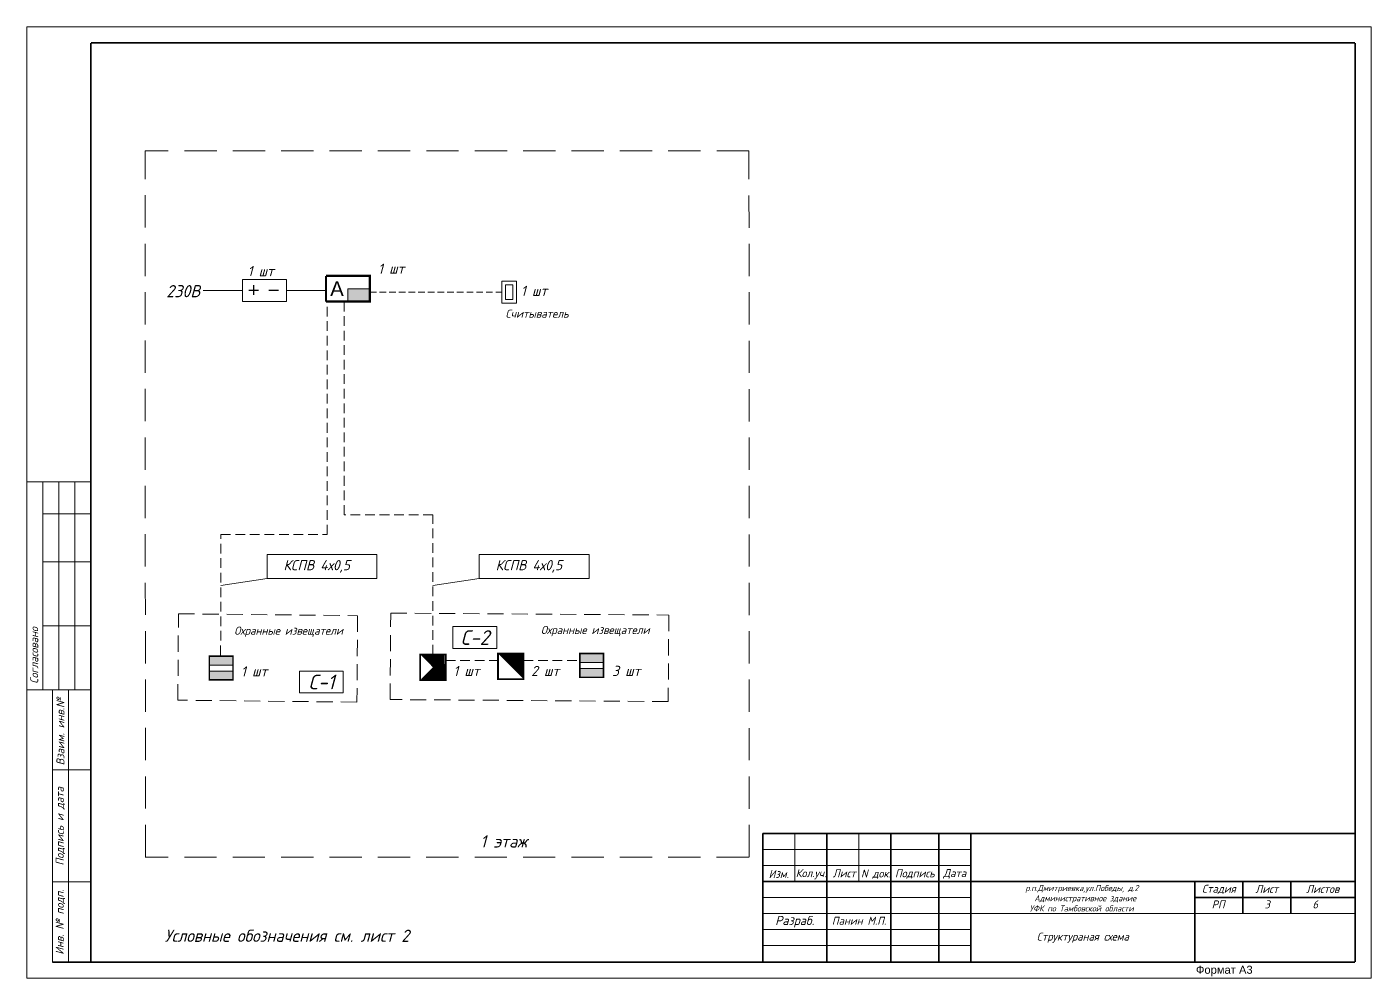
# Model space of a CAD drawing. Header units: inches. Extents: x 859 to 2125, y 393 to 1751.
# Drawn here: x 1881.2 to 2013.5, y 1393.8 to 1487.4 of the extents above; entities that cross this region are included whole.
import ezdxf

# ---------------------------------------------------------------- set-up
doc = ezdxf.new("R2010")
doc.units = ezdxf.units.IN
doc.header["$MEASUREMENT"] = 0
doc.linetypes.add('HIDDEN2', pattern=[4.7625, 3.175, -1.5875])
doc.linetypes.add('НЕВИДИМАЯ', pattern=[9.525, 6.35, -3.175])
doc.layers.get('0').transparency = 0.7
doc.layers.add('DESC', color=7, linetype='Continuous')
doc.styles.get("Standard").update_dxf_attribs({"font": 'GOST_Common Italic_0.ttf'})

# ---------------------------------------------------------------- blocks, each defined once
blk = doc.blocks.new('Объем')
at = {"const_width": 0.2}
blk.add_lwpolyline([(0, 0), (0, 3), (3, 3), (3, 0)], close=True, dxfattribs=at)
for points in [[(0.21, 2.94), (0.21, 0.09)], [(0.41, 2.94), (0.41, 0.09)], [(0.61, 2.94), (0.61, 0.09)], [(0.8, 2.94), (0.8, 0.09)], [(1.01, 2.94), (1.01, 0.09)], [(1.21, 2.94), (1.21, 0.09)], [(1.39, 1.52), (2.81, 2.97)], [(1.39, 2.94), (1.39, 0.09)], [(1.39, 1.48), (2.82, 0.03)], [(1.56, 2.93), (1.56, 1.76)], [(1.76, 2.94), (1.76, 1.94)], [(1.94, 2.95), (1.94, 2.15)], [(2.13, 2.93), (2.13, 2.33)], [(2.3, 2.93), (2.3, 2.52)], [(2.49, 2.94), (2.49, 2.7)], [(1.56, 0.09), (1.56, 1.25)], [(1.74, 0.06), (1.74, 1.05)], [(1.94, 0.06), (1.94, 0.87)], [(2.13, 0.05), (2.13, 0.66)], [(2.31, 0.06), (2.31, 0.48)], [(2.49, 0.07), (2.49, 0.29)]]:
    blk.add_lwpolyline(points, dxfattribs=at)
blk = doc.blocks.new('Звуковой')
blk.add_lwpolyline([(0.1, 2.9, 0, 4, 0), (1.5, 1.51, 4, 4, 0)], format="xyseb")
at = {"const_width": 0.2}
blk.add_lwpolyline([(0, 0), (0, 3), (3, 3), (3, 0)], close=True, dxfattribs=at)

msp = doc.modelspace()

# ---------------------------------------------------------------- hatches: boundary and pattern name
at = {"layer": 'DESC'}
msp.add_hatch(color=0, dxfattribs=at).paths.add_polyline_path([(1912.84, 1461.65), (1912.84, 1460.39), (1915, 1460.39), (1915, 1461.65)])
at = {"layer": 'DESC', "lineweight": 15}
h = msp.add_hatch(color=0, dxfattribs=at)
h.dxf.hatch_style = 1
h.paths.add_polyline_path([(1899.2, 1424.03), (1899.2, 1423.17), (1901.53, 1423.17), (1901.53, 1424.03)])
h.paths.add_polyline_path([(1901.53, 1424.63), (1901.53, 1425.5), (1899.2, 1425.5), (1899.2, 1424.63)])
h = msp.add_hatch(color=0, dxfattribs=at)
h.dxf.hatch_style = 1
h.paths.add_polyline_path([(1935.66, 1424.3), (1935.66, 1423.43), (1937.99, 1423.43), (1937.99, 1424.3)])
h.paths.add_polyline_path([(1937.99, 1424.9), (1937.99, 1425.76), (1935.66, 1425.76), (1935.66, 1424.9)])

# ---------------------------------------------------------------- linework, layer by layer
at = {"layer": 'DESC', "color": 0, "lineweight": 15}
for p, q in [((1881.24, 1393.85), (1881.24, 1487.4)), ((1881.24, 1487.4), (2013.54, 1487.4)), ((2013.54, 1487.4), (2013.54, 1393.85)), ((1898.58, 1461.47), (1902.47, 1461.47)), ((1906.79, 1461.47), (1910.68, 1461.47)), ((1915, 1461.3), (1915, 1461.3)), ((1887.54, 1442.67), (1881.24, 1442.67)), ((1882.82, 1442.67), (1882.82, 1422.2)), ((1884.39, 1442.67), (1884.39, 1422.2)), ((1885.97, 1442.67), (1885.97, 1422.2)), ((1887.54, 1439.52), (1882.82, 1439.52)), ((1887.54, 1434.8), (1882.82, 1434.8)), ((1904.89, 1433.14), (1900.33, 1432.45)), ((1925.76, 1433.14), (1921.2, 1432.45)), ((1887.54, 1428.5), (1882.82, 1428.5)), ((1887.54, 1422.2), (1881.24, 1422.2)), ((1883.76, 1422.2), (1883.76, 1395.42)), ((1883.76, 1422.2), (1887.54, 1422.2)), ((1885.34, 1422.2), (1885.34, 1395.42)), ((1883.76, 1414.32), (1887.54, 1414.32)), ((1956.82, 1408.08), (1956.82, 1403.36)), ((1963.12, 1408.08), (1963.12, 1403.36)), ((1953.67, 1406.51), (1974.15, 1406.51)), ((1953.67, 1404.93), (1974.15, 1404.93)), ((1883.76, 1403.3), (1887.54, 1403.3)), ((1953.67, 1401.78), (1974.15, 1401.78)), ((1953.67, 1400.21), (1974.15, 1400.21)), ((1974.15, 1400.21), (2011.95, 1400.21)), ((1953.67, 1398.63), (1974.15, 1398.63)), ((1953.67, 1397.06), (1974.15, 1397.06)), ((2013.54, 1393.85), (1881.24, 1393.85))]:
    msp.add_line(p, q, dxfattribs=at)
at = {"layer": 'DESC', "color": 0, "linetype": 'HIDDEN2', "lineweight": 15}
for p, q in [((1952.31, 1475.21), (1892.88, 1475.22)), ((1892.91, 1405.75), (1892.88, 1475.21)), ((1952.34, 1405.74), (1952.31, 1475.2)), ((1952.3, 1405.74), (1892.88, 1405.75))]:
    msp.add_line(p, q, dxfattribs=at)
at = {"layer": 'DESC', "color": 0, "linetype": 'HIDDEN2', "lineweight": 15, "ltscale": 0.2}
msp.add_line((1915, 1461.3), (1927.98, 1461.3), dxfattribs=at)
at = {"layer": 'DESC', "color": 0, "linetype": 'HIDDEN2', "lineweight": 15, "ltscale": 0.3}
for p, q in [((1910.79, 1437.49), (1910.79, 1460.39)), ((1912.48, 1439.42), (1912.48, 1460.39)), ((1921.2, 1439.42), (1912.48, 1439.42)), ((1921.2, 1425.68), (1921.2, 1439.42)), ((1900.31, 1425.61), (1900.34, 1437.49)), ((1900.34, 1437.49), (1910.79, 1437.49)), ((1922.46, 1425.07), (1927.61, 1425.07)), ((1930.13, 1425.07), (1935.58, 1425.07))]:
    msp.add_line(p, q, dxfattribs=at)
at = {"layer": 'DESC', "color": 0, "lineweight": 15}
for points, const_width in [([(1887.54, 1485.83), (1887.54, 1395.42), (2011.97, 1395.42)], 0.158), ([(2011.97, 1485.83), (1887.54, 1485.83)], 0.158), ([(2011.97, 1395.42), (2011.97, 1485.83)], 0.158), ([(1910.68, 1462.91), (1910.68, 1460.39)], 0.216), ([(1910.68, 1462.91), (1915, 1462.91), (1915, 1460.39), (1910.68, 1460.39)], 0.216), ([(1899.2, 1425.5), (1901.53, 1425.5), (1901.53, 1423.17), (1899.2, 1423.17), (1899.2, 1425.5)], 0.155), ([(1935.66, 1425.76), (1937.99, 1425.76), (1937.99, 1423.43), (1935.66, 1423.43), (1935.66, 1425.76)], 0.155), ([(1953.67, 1408.08), (1953.67, 1395.48)], 0.158), ([(1953.67, 1408.08), (2011.95, 1408.08)], 0.158), ([(1959.97, 1408.08), (1959.97, 1395.42)], 0.158), ([(1966.27, 1408.08), (1966.27, 1395.48)], 0.158), ([(1971, 1408.08), (1971, 1395.48)], 0.158), ([(1974.15, 1408.08), (1974.15, 1395.48)], 0.158), ([(1953.67, 1403.36), (2011.95, 1403.36)], 0.158), ([(1996.2, 1395.42), (1996.2, 1403.36)], 0.158), ([(2000.92, 1400.21), (2000.92, 1403.36)], 0.158), ([(2005.65, 1400.21), (2005.65, 1403.36)], 0.158), ([(1996.2, 1401.78), (2011.95, 1401.78)], 0.158), ([(1883.76, 1395.42), (1887.54, 1395.42)], 0.158)]:
    msp.add_lwpolyline(points, dxfattribs=dict(at, const_width=const_width))
for points in [[(1902.47, 1460.39), (1906.79, 1460.39), (1906.79, 1462.55), (1902.47, 1462.55)], [(1904.89, 1435.5), (1915.69, 1435.5), (1915.69, 1433.14), (1904.89, 1433.14)], [(1925.76, 1435.5), (1936.57, 1435.5), (1936.57, 1433.14), (1925.76, 1433.14)], [(1899.2, 1425.5), (1901.53, 1425.5), (1901.53, 1424.63), (1899.2, 1424.63)], [(1935.66, 1425.76), (1937.99, 1425.76), (1937.99, 1424.9), (1935.66, 1424.9)], [(1901.53, 1423.17), (1899.2, 1423.17), (1899.2, 1424.03), (1901.53, 1424.03)], [(1937.99, 1423.43), (1935.66, 1423.43), (1935.66, 1424.3), (1937.99, 1424.3)]]:
    msp.add_lwpolyline(points, close=True, dxfattribs=at)
at = {"layer": 'DESC', "color": 0, "linetype": 'НЕВИДИМАЯ', "lineweight": 15, "const_width": 0.144}
for points in [[(1903.56, 1462.01), (1903.56, 1461.03)], [(1903.08, 1461.5), (1904.06, 1461.5)], [(1905.03, 1461.5), (1906.01, 1461.5)]]:
    msp.add_lwpolyline(points, dxfattribs=at)
at = {"layer": 'DESC', "color": 0, "lineweight": 15}
for points in [[(1927.98, 1462.38), (1929.42, 1462.38), (1929.42, 1460.22), (1927.98, 1460.22), (1927.98, 1462.38)], [(1928.35, 1462.02), (1929.07, 1462.02), (1929.07, 1460.58), (1928.35, 1460.58), (1928.35, 1462.02)], [(1915, 1461.65), (1912.84, 1461.65)], [(1912.84, 1461.65), (1912.84, 1460.39)], [(1912.84, 1460.39), (1912.84, 1460.39)], [(1923.16, 1428.42), (1927.48, 1428.42), (1927.48, 1426.26), (1923.16, 1426.26), (1923.16, 1428.42)], [(1908.06, 1424.05), (1912.38, 1424.05), (1912.38, 1421.89), (1908.06, 1421.89), (1908.06, 1424.05)]]:
    msp.add_lwpolyline(points, dxfattribs=at)
at = {"layer": 'DESC', "color": 0, "linetype": 'HIDDEN2', "lineweight": 15, "ltscale": 0.5}
for points in [[(1896.16, 1429.68), (1913.78, 1429.49), (1913.73, 1420.99), (1896.1, 1421.18)], [(1917.05, 1429.75), (1944.42, 1429.55), (1944.36, 1421.05), (1916.99, 1421.24)]]:
    msp.add_lwpolyline(points, close=True, dxfattribs=at)

# ---------------------------------------------------------------- block references
at = {"layer": 'DESC', "color": 0}
for name, p, xscale, yscale, zscale, rotation in [('Звуковой', (1927.61, 1425.76), 0.8399951999999031, 0.8399951999999031, 0.8399951999999031, 270), ('Объем', (1922.47, 1423.16), -0.8399520000000998, 0.8399520000000122, 0.8399520000000001, 0.05815664228504325)]:
    msp.add_blockref(name, p, dxfattribs=dict(at, xscale=xscale, yscale=yscale, zscale=zscale, rotation=rotation))

# ---------------------------------------------------------------- texts
for s, p in [('Кол.уч.', (1956.91, 1403.77)), ('Лист', (1960.56, 1403.76)), ('N док.', (1963.34, 1403.74)), ('РП', (1997.85, 1400.7)), ('3', (2003.05, 1400.7)), ('6', (2007.77, 1400.7))]:
    msp.add_text(s, height=0.787, dxfattribs=at).set_placement(p)
at = {"layer": 'DESC', "color": 0, "attachment_point": 1}
for s, width, heights, insert, char_height in [('1 шт ', 6.4521, [0], (1902.97, 1463.88), 1), ('1 шт ', 6.4521, [0], (1915.81, 1464.12), 1), ('230В', 0.7525, [0], (1894.96, 1462.01), 1.2), ('1 шт ', 6.4521, [0], (1929.87, 1461.94), 1), ('Считыватель', 15.8242, [1.22], (1928.35, 1459.6), 0.8), ('КСПВ 4х0,5 ', 9.1713, [1.06], (1906.5, 1434.96), 1), ('КСПВ 4х0,5 ', 9.1713, [1.06], (1927.38, 1434.96), 1), ('\\pt2.4;Охранные извещатели', 15.8242, [1.22], (1901.65, 1428.42), 0.8), ('\\pt2.4;Охранные извещатели', 15.8242, [1.22], (1931.83, 1428.49), 0.8), ('1 шт ', 6.4521, [0], (1902.32, 1424.51), 1), ('1 шт ', 6.4521, [0], (1923.22, 1424.56), 1), ('2 шт ', 6.4521, [0], (1930.88, 1424.56), 1), ('3 шт ', 6.4521, [0], (1938.85, 1424.56), 1), ('Условные обозначения см. лист 2', 37.2731, [2.89], (1894.8, 1398.61), 1.2)]:
    msp.add_mtext_dynamic_manual_height_columns(s, width=width, gutter_width=1, heights=heights, dxfattribs=dict(at, insert=insert, char_height=char_height))
at = {"layer": 'DESC', "color": 0, "attachment_point": 5}
for s, insert, char_height, width in [('{\\fArial|b0|i0|c204|p34;A}', (1911.76, 1461.65), 1.44, 2.16), ('C-2', (1925.32, 1427.34), 1.44, 4.32), ('C-1', (1910.22, 1422.97), 1.44, 4.32), ('Изм.', (1955.24, 1404.09), 0.787, 3.15), ('Подпись', (1968.63, 1404.09), 0.787, 4.725), ('Дата', (1972.56, 1404.09), 0.787, 3.15), ('Стадия', (1998.56, 1402.57), 0.787, 4.725), ('Лист', (2003.28, 1402.61), 0.787, 5.67), ('Листов', (2008.78, 1402.61), 0.787, 5.3325), ('Структураная схема', (1985.17, 1397.82), 0.7875, 22.05)]:
    msp.add_mtext(s, dxfattribs=dict(at, insert=insert, char_height=char_height, width=width))
at = {"layer": 'DESC', "color": 0, "char_height": 0.7875, "attachment_point": 1, "rotation": 90}
for s, insert, width in [('Cогласовано', (1881.57, 1422.78), 9.4622), ('Взаим. инв.№', (1884.15, 1414.77), 14.4387), ('Подпись и дата', (1884.08, 1404.92), 11.3549), ('Инв. № подп.', (1884.08, 1396.15), 13.2391)]:
    msp.add_mtext(s, dxfattribs=dict(at, insert=insert, width=width))
at = {"layer": 'DESC', "color": 0, "linetype": 'HIDDEN2', "ltscale": 0.3, "insert": (1925.87, 1407.89), "char_height": 1.2, "attachment_point": 1}
msp.add_mtext_dynamic_manual_height_columns('1 этаж', width=37.2731, gutter_width=1, heights=[2.89], dxfattribs=at)
at = {"layer": 'DESC', "color": 0, "lineweight": 15, "insert": (1955.66, 1403), "char_height": 0.6, "attachment_point": 1}
msp.add_mtext_dynamic_manual_height_columns('\\pi23.85071;р.п.Дмитриевка,ул.Победы, д.2\\P\\pi24.36617; Административное здание \\P\\pi24.27003;УФК по Тамбовской области', width=59.1919, gutter_width=1, heights=[0], dxfattribs=at)
at = {"layer": 'DESC', "color": 0, "lineweight": 15, "insert": (1956.81, 1399.39), "char_height": 0.9, "width": 7.0924, "attachment_point": 5}
msp.add_mtext('Разраб.', dxfattribs=at)
at = {"layer": 'DESC', "lineweight": 15, "insert": (1963.14, 1399.48), "char_height": 0.787, "width": 6.3, "attachment_point": 5}
msp.add_mtext('Панин М.П.', dxfattribs=at)
at = {"layer": 'DESC', "color": 0, "linetype": 'НЕВИДИМАЯ', "insert": (1996.3, 1395.06), "char_height": 0.7875, "width": 9.1777, "attachment_point": 1}
msp.add_mtext('{\\fArial|b0|i0|c204|p34;Формат А3}', dxfattribs=at)

doc.saveas('drawing.dxf')
